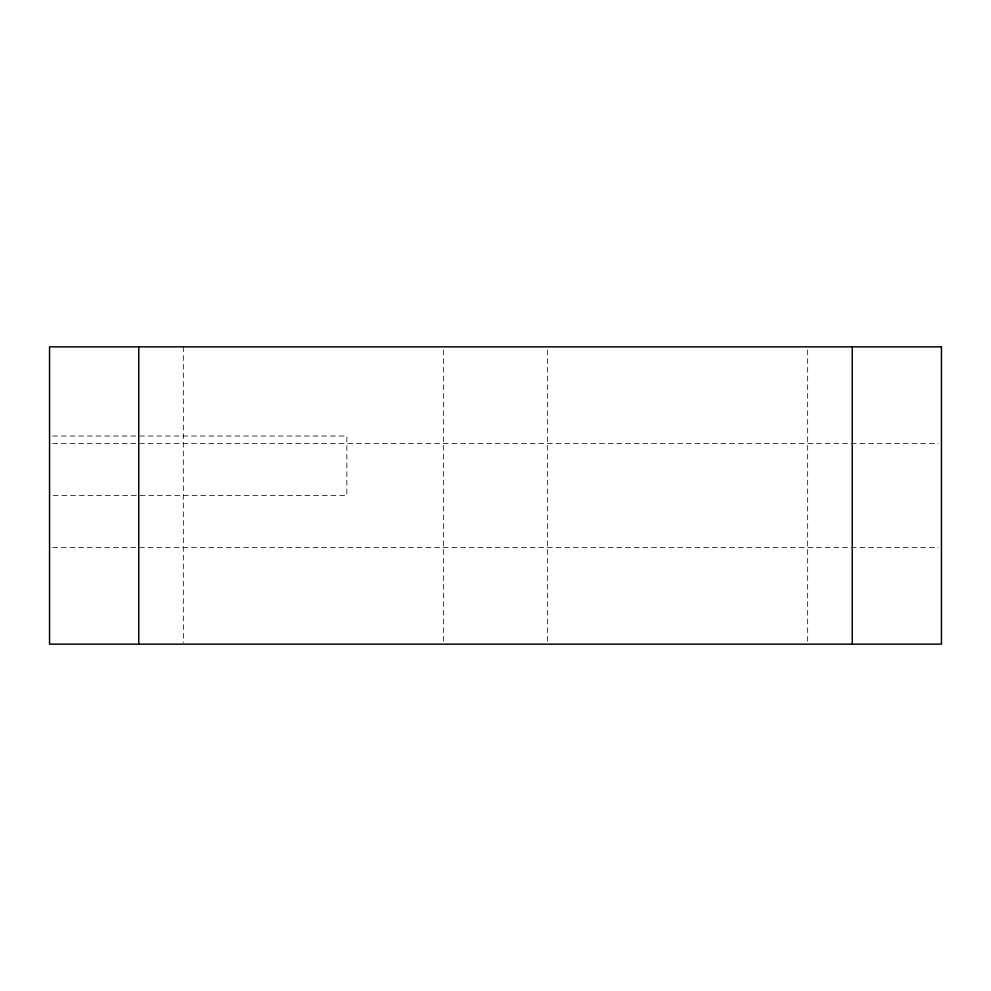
<?xml version="1.0" encoding="UTF-8"?>
<svg xmlns="http://www.w3.org/2000/svg" width="991" height="991" viewBox="0 0 991 991"><rect width="100%" height="100%" fill="white"/><g stroke="black" fill="none" stroke-linecap="round" stroke-linejoin="round"><path stroke-width="0.74" stroke-dasharray="4.96 3.72" d="M52.647 436.04L346.85 436.04L346.85 495.5L52.647 495.5M52.647 443.473L938.353 443.473M52.647 547.528L938.353 547.528M807.665 349.947L807.665 642.602M547.528 349.947L547.528 644.15M443.473 349.947L443.473 644.15M183.335 346.85L183.335 642.602"/><path stroke-width="1.49" d="M852.26 346.85L852.26 644.15M138.74 346.85L138.74 644.15M941.45 346.85L49.55 346.85L49.55 644.15L941.45 644.15L941.45 346.85"/></g></svg>
